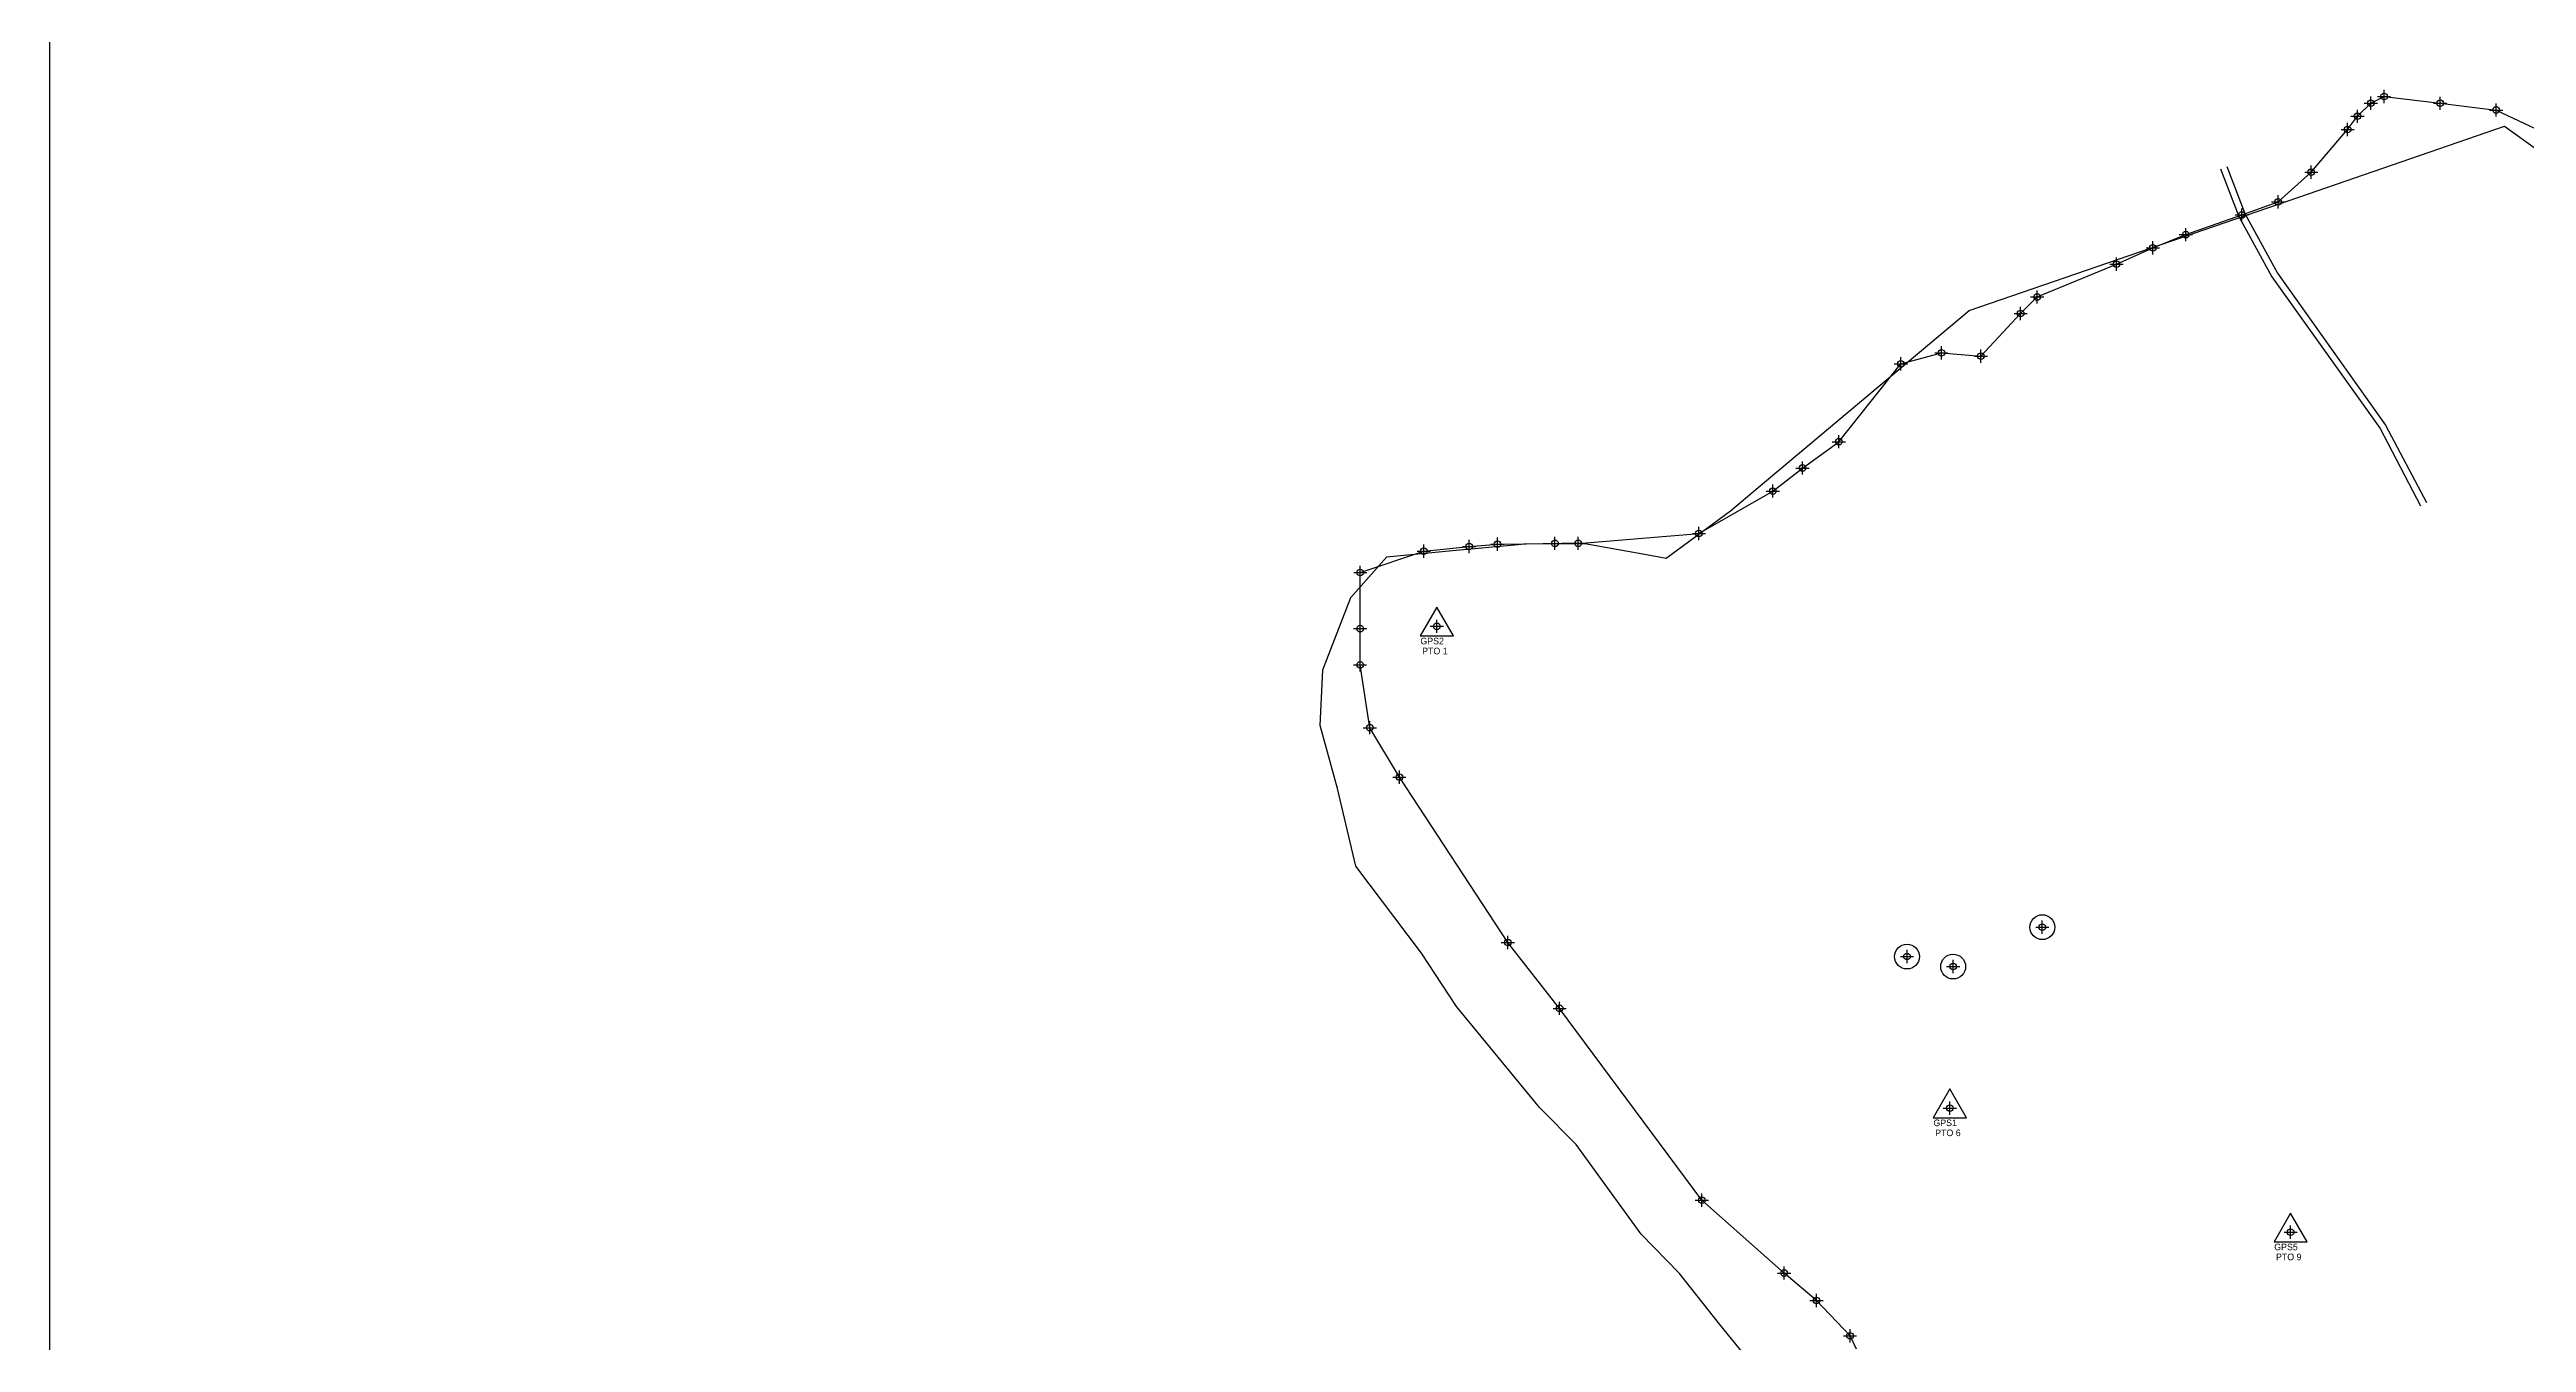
# Model space of a CAD drawing. Header units: inches. Extents: x 1065239 to 1066751, y 1075061 to 1077018.
# Drawn here: x 1065239 to 1065990, y 1076184 to 1076575 of the extents above; entities that cross this region are included whole.
import ezdxf

# ---------------------------------------------------------------- set-up
doc = ezdxf.new("R2010")
doc.units = ezdxf.units.IN
doc.header["$MEASUREMENT"] = 0
doc.header["$PDMODE"] = 34
doc.header["$PDSIZE"] = 2
for name, color, linetype in [('DELTA', 2, 'Continuous'), ('IMAGEN IGAC', 7, 'Continuous'), ('LINDERO', 6, 'Continuous'), ('LINDERO1', 220, 'Continuous'), ('ojito de agua', 4, 'Continuous'), ('quebrada', 160, 'Continuous')]:
    doc.layers.add(name, color=color, linetype=linetype)
doc.layers.add('POLIGONO IGAC', color=7, linetype='Continuous', true_color=0xbee7f7)
picture_1 = doc.add_image_def('image1.jpg', size_in_pixel=(2380, 3080))

msp = doc.modelspace()

# ---------------------------------------------------------------- linework, layer by layer
at = {"layer": 'DELTA'}
for points, elevation in [([(1065659.96, 1076406.41), (1065654.93, 1076397.67), (1065665.01, 1076397.68)], 2989.61), ([(1065815.48, 1076260.37), (1065810.45, 1076251.63), (1065820.54, 1076251.65)], 2988.69), ([(1065918.8, 1076222.77), (1065913.77, 1076214.03), (1065923.85, 1076214.04)], 2998.86)]:
    msp.add_lwpolyline(points, close=True, dxfattribs=dict(at, elevation=elevation))
for p in [(1065659.96, 1076400.59, 2989.61), (1065815.49, 1076254.55, 2988.69), (1065918.8, 1076216.95, 2998.86)]:
    msp.add_point(p, dxfattribs=at)
at = {"layer": 'LINDERO'}
msp.add_point((1065775.07, 1076196.25, 3010.66), dxfattribs=at)
at = {"layer": 'LINDERO1', "elevation": 2991.97}
for points in [[(1065740.33, 1076226.64), (1065697.2, 1076284.8), (1065681.51, 1076304.78), (1065648.62, 1076354.85), (1065639.66, 1076369.87), (1065636.7, 1076388.88), (1065636.73, 1076399.88), (1065636.77, 1076416.88), (1065656.06, 1076423.34), (1065669.79, 1076424.8), (1065678.34, 1076425.46), (1065695.79, 1076425.74), (1065702.79, 1076425.73), (1065739.43, 1076428.73), (1065761.83, 1076441.59), (1065770.84, 1076448.57), (1065781.86, 1076456.55), (1065800.63, 1076480.12), (1065812.92, 1076483.47), (1065824.92, 1076482.45), (1065836.95, 1076495.42), (1065841.96, 1076500.41), (1065865.98, 1076510.35), (1065877, 1076515.33), (1065887.01, 1076519.3), (1065904.02, 1076525.26), (1065915.03, 1076529.24), (1065925.05, 1076538.21), (1065936.08, 1076551.19), (1065939.09, 1076555.18), (1065943.1, 1076559.17), (1065947.1, 1076561.16), (1065964.1, 1076559.12), (1065981.09, 1076557.08), (1065998.07, 1076549.05)], [(1065787.22, 1076181.53), (1065785.23, 1076185.54), (1065775.07, 1076196.25), (1065775.07, 1076196.25), (1065765.28, 1076204.58), (1065740.33, 1076226.64)]]:
    msp.add_lwpolyline(points, dxfattribs=at)
at = {"layer": 'LINDERO1'}
for p in [(1065943.1, 1076559.17, 2959.52), (1065947.1, 1076561.16, 2958.08), (1065964.1, 1076559.12, 2964.09), (1065981.09, 1076557.08, 2965.29), (1065936.08, 1076551.19, 2957.6), (1065939.09, 1076555.18, 2989.8), (1065925.05, 1076538.21, 2955.44), (1065915.03, 1076529.24, 2954.72), (1065887.01, 1076519.3, 2957.12), (1065904.02, 1076525.26, 2952.55), (1065877, 1076515.33, 2962.89), (1065865.98, 1076510.35, 2964.09), (1065841.96, 1076500.41, 2965.05), (1065836.95, 1076495.42, 2965.29), (1065812.92, 1076483.47, 2966.49), (1065824.92, 1076482.45, 2966.01), (1065800.63, 1076480.12, 2964.57), (1065781.86, 1076456.55, 2970.1), (1065770.84, 1076448.57, 2968.9), (1065761.83, 1076441.59, 2972.98), (1065739.43, 1076428.73, 2973.94), (1065656.06, 1076423.34, 2991.49), (1065669.79, 1076424.8, 2985.72), (1065678.34, 1076425.46, 2984.04), (1065695.79, 1076425.74, 2979.47), (1065702.79, 1076425.73, 2976.34), (1065636.77, 1076416.88, 2996.05), (1065636.73, 1076399.88, 2997.25), (1065636.7, 1076388.88, 2997.01), (1065639.66, 1076369.87, 2995.33), (1065648.62, 1076354.85, 2994.37), (1065681.51, 1076304.78, 2984.76), (1065697.2, 1076284.8, 2988.12), (1065740.33, 1076226.64, 2991.97), (1065765.28, 1076204.58, 3009.99), (1065785.23, 1076185.54, 3014.56)]:
    msp.add_point(p, dxfattribs=at)
at = {"layer": 'ojito de agua'}
for centre in [(1065843.52, 1076309.4, 2990.52), (1065802.5, 1076300.5, 2989.32), (1065816.49, 1076297.47, 2990.52)]:
    msp.add_circle(centre, 3.77, dxfattribs=at)
for p in [(1065843.52, 1076309.4, 2990.52), (1065802.5, 1076300.5, 2989.32), (1065816.49, 1076297.47, 2990.52)]:
    msp.add_point(p, dxfattribs=at)
at = {"layer": 'POLIGONO IGAC'}
msp.add_lwpolyline([(1065755.05, 1076177.53), (1065745.78, 1076189.02), (1065733.53, 1076204.4), (1065721.92, 1076216.31), (1065702.25, 1076243.53), (1065691.16, 1076254.62), (1065665.93, 1076285.37), (1065655.34, 1076301.5), (1065635.46, 1076327.93), (1065629.87, 1076351.39), (1065624.64, 1076370.49), (1065625.38, 1076387.35), (1065633.95, 1076409.3), (1065644.83, 1076421.6), (1065664.74, 1076423.52), (1065684.65, 1076425.39), (1065686.25, 1076425.54), (1065703.74, 1076425.89), (1065723.53, 1076422.31), (1065729.46, 1076421.23), (1065740.19, 1076429.13), (1065749.01, 1076435.63), (1065757.35, 1076442.62), (1065821.32, 1076496.3), (1065918.33, 1076529.69), (1065983.58, 1076552.16), (1066064.86, 1076493.83)], dxfattribs=at)
at = {"layer": 'quebrada'}
for points in [[(1065897.57, 1076539.25), (1065903.11, 1076524.84), (1065913.1, 1076506.56), (1065945.89, 1076460.55), (1065958.18, 1076437.14)], [(1065899.44, 1076539.97), (1065904.93, 1076525.68), (1065914.8, 1076507.62), (1065947.6, 1076461.6), (1065959.95, 1076438.07)]]:
    msp.add_lwpolyline(points, dxfattribs=at)

# ---------------------------------------------------------------- texts
at = {"layer": 'DELTA'}
for s, p in [(' GPS2', (1065654.24, 1076395.14, 2989.61)), ('PTO 1', (1065655.52, 1076392.11, 2989.61)), (' GPS1', (1065809.76, 1076249.1, 2988.69)), ('PTO 6', (1065811.04, 1076246.07, 2988.69)), (' GPS5', (1065913.08, 1076211.49, 2998.86)), ('PTO 9', (1065914.36, 1076208.47, 2998.86))]:
    msp.add_text(s, height=2, dxfattribs=at).set_placement(p)

# ---------------------------------------------------------------- pictures from other files: only their frames are drawn
at = {"layer": 'IMAGEN IGAC'}
image = msp.add_image(picture_1, insert=(1065239.69, 1075061.5), size_in_units=(1511.34, 1955.86), rotation=0.00782, dxfattribs=at)
image.dxf.flags = 7

doc.saveas('drawing.dxf')
